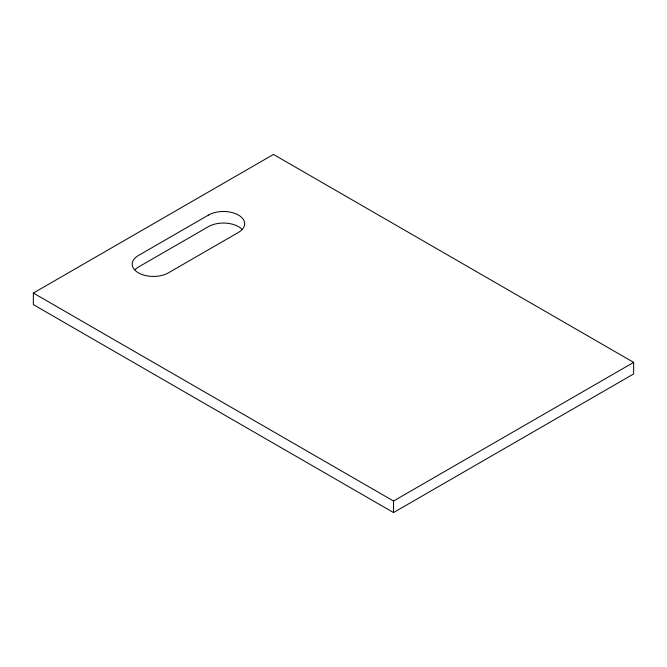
<?xml version="1.0" encoding="UTF-8"?>
<svg xmlns="http://www.w3.org/2000/svg" width="667" height="667" viewBox="0 0 667 667"><rect width="100%" height="100%" fill="white"/><g stroke="black" fill="none" stroke-linecap="round" stroke-linejoin="round"><path stroke-width="1" d="M33.35 293.063L273.47 154.436L633.65 362.381L633.65 373.937L393.53 512.564L33.35 304.619L33.35 293.063L393.53 501.017L633.65 362.381M393.53 501.017L393.53 512.564M241.829 229.173A21.227 12.256 0 0 0 208.438 226.638L138.403 267.075A21.227 12.256 0 0 0 135.026 269.61M208.438 215.082L138.403 255.519A21.227 12.256 0 0 0 138.403 272.845A21.227 12.256 0 0 0 168.417 272.845L238.452 232.416A21.227 12.256 0 0 0 238.452 215.082A21.227 12.256 0 0 0 208.438 215.082"/></g></svg>
